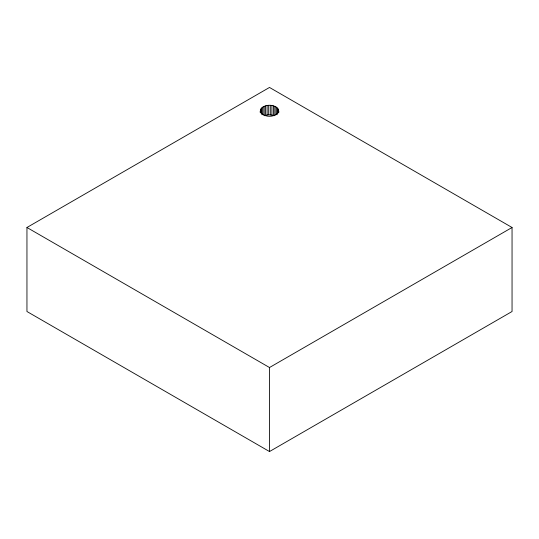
<?xml version="1.0" encoding="UTF-8"?>
<svg xmlns="http://www.w3.org/2000/svg" width="539" height="539" viewBox="0 0 539 539"><rect width="100%" height="100%" fill="white"/><g stroke="black" fill="none" stroke-linecap="round" stroke-linejoin="round"><path stroke-width="0.81" d="M278.757 112.658C279.694 102.794 259.306 102.794 260.243 112.658M278.757 111.263C275.88 117.98 263.12 117.98 260.243 111.263M26.95 227.492L269.5 87.453L512.05 227.492L512.05 311.508L269.5 451.547L26.95 311.508L26.95 227.492L269.5 367.524L512.05 227.492M273.428 105.934L273.428 115.265L268.692 114.787L265.572 115.265L265.572 105.934M278.474 109.404L278.474 112.516M277.922 108.528L277.922 113.197M277.113 107.719L277.113 114.719M276.069 106.998L276.069 114.78M274.829 106.399L274.829 115.737M271.905 105.61L271.905 114.948M270.308 105.449L270.308 114.787M269.5 367.524L269.5 451.547M268.692 105.449L268.692 114.787M267.095 105.61L267.095 114.948M264.171 106.399L264.171 115.737M262.931 106.998L262.931 114.78M261.887 107.719L261.887 114.719M261.078 108.528L261.078 113.197M260.526 109.404L260.526 112.516"/></g></svg>
